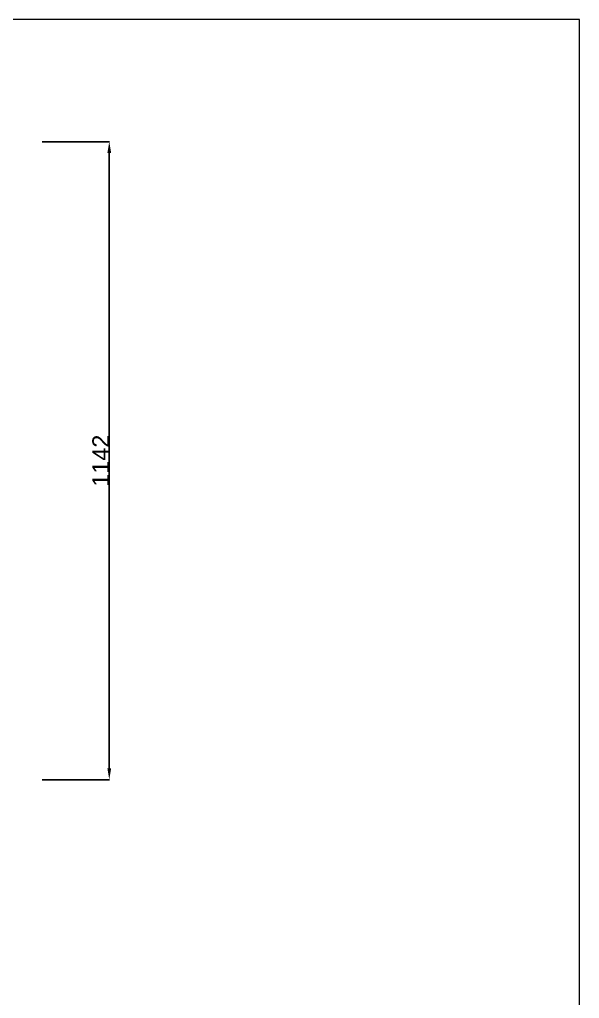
# Model space of a CAD drawing. Header units: millimetres. Extents: x -1519 to 3497, y -297 to 3208.
# Drawn here: x 2491 to 3492, y 1456 to 3208 of the extents above; entities that cross this region are included whole.
import ezdxf

# ---------------------------------------------------------------- set-up
doc = ezdxf.new("R2010")
doc.units = ezdxf.units.MM
doc.header["$MEASUREMENT"] = 0
doc.layers.add('Domyślny', color=7, linetype='Continuous', true_color=0x000000)
doc.styles.add('Arial', font='arial.ttf')
doc.dimstyles.new('Domyślny', dxfattribs={"dimtxt": 30, "dimasz": 20, "dimexe": 0.5, "dimexo": 0.5, "dimgap": 0.25, "dimtad": 1, "dimtoh": 1, "dimdec": 0, "dimzin": 1, "dimdsep": 46, "dimtxsty": 'Arial', "dimcen": 0.5, "dimazin": 0, "dimtfac": 1, "dimtdec": 4, "dimtix": 1, "dimtmove": 1, "dimatfit": 3, "dimfxl": 0, "dimtolj": 1, "dimtzin": 1, "dimarcsym": 0})

# ---------------------------------------------------------------- blocks, each defined once
blk = doc.blocks.new('*D5')
at = {"layer": 'Defpoints', "color": 0}
for p in [(2530.2, 2989.1), (2530.2, 1847.1), (2651.1, 1847.1)]:
    blk.add_point(p, dxfattribs=at)
at = {"layer": 'Domyślny', "color": 0, "lineweight": -2}
for p, q in [((2530.7, 2989.1), (2651.6, 2989.1)), ((2651.1, 2969.1), (2651.1, 1867.1)), ((2530.7, 1847.1), (2651.6, 1847.1))]:
    blk.add_line(p, q, dxfattribs=at)
at = {"layer": 'Domyślny', "color": 0}
for points in [[(2654.4, 2969.1), (2647.7, 2969.1), (2651.1, 2989.1)], [(2647.7, 1867.1), (2654.4, 1867.1), (2651.1, 1847.1)]]:
    blk.add_solid(points, dxfattribs=at)
at = {"layer": 'Domyślny', "color": 0, "insert": (2635.7, 2418.1), "char_height": 30, "attachment_point": 5, "rotation": 90, "style": 'Arial'}
blk.add_mtext('\\A1;1142', dxfattribs=at)

msp = doc.modelspace()

# ---------------------------------------------------------------- linework, layer by layer
at = {"layer": 'Domyślny', "color": 18, "lineweight": 15, "true_color": 0x000000}
for p, q in [((3492.4, 3207.8), (-1519.1, 3207.8)), ((3492.4, -296.8), (3492.4, 3207.8))]:
    msp.add_line(p, q, dxfattribs=at)

# ---------------------------------------------------------------- dimensions: what is measured, and where the dimension line sits
at = {"layer": 'Domyślny'}
dim = msp.add_aligned_dim(p1=(2530.2, 2989.1), p2=(2530.2, 1847.1), distance=120.8, dimstyle='Domyślny', dxfattribs=at)
dim.commit()
dim.dimension.update_dxf_attribs({"geometry": '*D5', "text_midpoint": (2635.7, 2418.1)})

doc.saveas('drawing.dxf')
